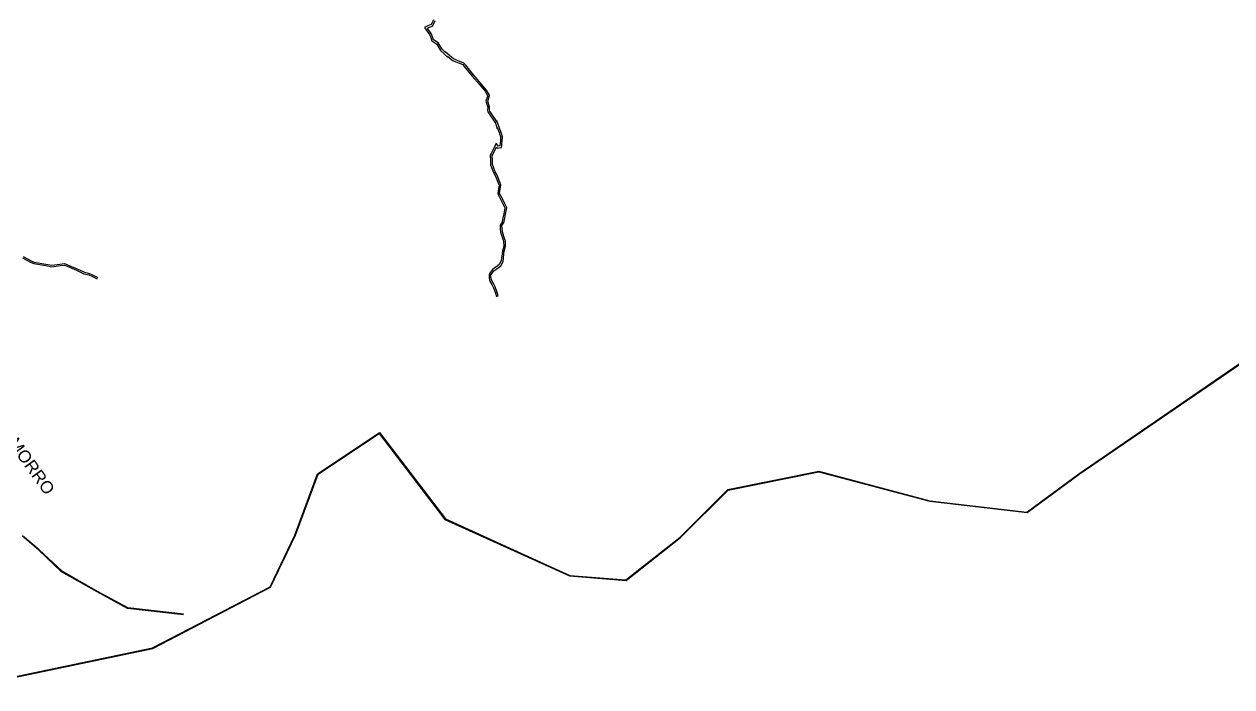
# Model space of a CAD drawing. Header units: millimetres. Extents: x 583 to 26013, y 350 to 21391.
# Drawn here: x 17091 to 21056, y 10531 to 12707 of the extents above; entities that cross this region are included whole.
import ezdxf

# ---------------------------------------------------------------- set-up
doc = ezdxf.new("R2010")
doc.units = ezdxf.units.MM
doc.layers.add('RIOS', color=140, linetype='Continuous')
doc.styles.add('EU', font='arial.ttf', dxfattribs={"height": 10})

msp = doc.modelspace()

# ---------------------------------------------------------------- linework, layer by layer
at = {"color": 0, "linetype": 'Continuous'}
msp.add_lwpolyline([(18434.47944, 12721.81574), (18427.06351, 12705.74584), (18416.71897, 12701.5111), (18405.20966, 12696.79954), (18413.38513, 12685.40943), (18421.95636, 12673.46792), (18426.78983, 12660.53029), (18429.24244, 12652.15474), (18445.78205, 12641.4609), (18458.27989, 12620.76875), (18468.79236, 12610.71541), (18481.39448, 12598.66369), (18481.11552, 12601.85542), (18496.81104, 12588.29695), (18531.17183, 12574.57462), (18536.01612, 12568.66231), (18562.03572, 12536.90615), (18586.88219, 12507.53467), (18604.00921, 12487.28849), (18612.20015, 12472.82301), (18612.1011, 12470.21165), (18606.8453, 12454.93471), (18613.07378, 12434.2363), (18612.34965, 12425.96484), (18613.51883, 12419.12878), (18638.76434, 12382.59646), (18643.69847, 12364.26614), (18644.44658, 12367.65558), (18650.20277, 12351.24337), (18651.8282, 12346.6089), (18654.55592, 12338.83157), (18655.42633, 12336.34983), (18654.39119, 12324.07603), (18653.60668, 12314.77394), (18653.19079, 12309.84273), (18653.00165, 12307.6), (18647.41092, 12306.95566), (18640.63468, 12316.69839), (18635.20795, 12303.88447), (18624.55285, 12282.87824), (18621.39226, 12276.71581), (18621.97585, 12260.42538), (18622.52044, 12245.22393), (18625.84921, 12236.04699), (18631.69254, 12219.93779), (18638.55543, 12208.55481), (18647.15453, 12186.0658), (18649.98557, 12178.66187), (18647.15912, 12160.30631), (18645.64523, 12150.4748), (18651.38962, 12139.37382), (18664.0813, 12114.84725), (18668.97263, 12103.67979), (18665.31449, 12083.95437), (18661.97033, 12067.19994), (18660.00839, 12057.37047), (18653.34756, 12047.16132), (18654.17001, 12035.86412), (18655.04144, 12023.89421), (18660.48519, 12007.97057), (18663.59429, 11998.30248), (18665.03566, 11993.82035), (18665.28913, 11978.56518), (18661.04651, 11962.39621), (18660.00089, 11953.4696), (18658.26461, 11938.64677), (18657.24682, 11929.95776), (18650.8763, 11917.71901), (18643.77971, 11912.16939), (18639.39595, 11908.74124), (18628.78869, 11901.92208), (18622.22554, 11893.10192), (18617.45989, 11885.31976), (18617.3589, 11874.50025), (18619.27623, 11865.28966), (18626.33629, 11852.81179), (18631.77048, 11841.68679), (18638.07508, 11824.30422), (18641.65487, 11813.34351), (18647.50097, 11815.25286), (18643.89037, 11826.30787), (18637.44025, 11844.09168), (18631.78057, 11855.67831), (18625.10153, 11867.48276), (18623.51482, 11875.10516), (18623.59373, 11883.5599), (18627.32523, 11889.65333), (18633.05505, 11897.35359), (18642.96066, 11903.72168), (18647.56821, 11907.32484), (18655.71561, 11913.6962), (18663.22363, 11928.12026), (18664.37285, 11937.93128), (18666.10912, 11952.75411), (18667.10458, 11961.25243), (18671.45233, 11977.82204), (18671.16966, 11994.83466), (18669.449, 12000.18526), (18666.32271, 12009.90683), (18661.11757, 12025.1325), (18660.30378, 12036.31066), (18659.63198, 12045.53851), (18665.80724, 12055.00342), (18668.00137, 12065.99615), (18671.35374, 12082.79172), (18675.36408, 12104.41631), (18669.63479, 12117.49692), (18656.85165, 12142.20024), (18652.02873, 12151.5205), (18653.23748, 12159.37034), (18656.31191, 12179.33636), (18652.89892, 12188.26227), (18644.10455, 12211.26198), (18637.26927, 12222.59915), (18631.63062, 12238.1441), (18628.63185, 12246.41126), (18628.12191, 12260.64556), (18627.59568, 12275.33483), (18630.03138, 12280.08389), (18640.78848, 12301.2912), (18641.95069, 12304.03549), (18644.4618, 12300.42506), (18658.70683, 12302.06682), (18659.31904, 12309.32589), (18659.73492, 12314.2571), (18660.51943, 12323.55919), (18661.66513, 12337.14386), (18660.35933, 12340.86698), (18657.63162, 12348.64431), (18656.00619, 12353.27878), (18643.09839, 12390.08181), (18642.60669, 12387.85406), (18619.35152, 12421.50619), (18618.54544, 12426.21923), (18619.30339, 12434.877), (18613.30568, 12454.80854), (18618.21223, 12469.07034), (18618.4119, 12474.33429), (18609.0768, 12490.82038), (18591.57751, 12511.50662), (18566.76222, 12540.84125), (18540.77322, 12572.56006), (18534.92451, 12579.69825), (18500.05037, 12593.62558), (18473.66957, 12616.41445), (18473.84636, 12614.39175), (18473.04292, 12615.16009), (18463.12142, 12624.64827), (18450.31276, 12645.85503), (18434.50195, 12656.07767), (18432.62915, 12662.47318), (18427.43056, 12676.38812), (18418.38134, 12688.99555), (18414.74726, 12694.05858), (18419.04892, 12695.81954), (18431.63341, 12700.97125), (18440.06352, 12719.2388)], dxfattribs=at)
at = {"color": 0}
for points in [[(17086.08159, 11939.4284), (17114.277, 11924.86955), (17122.64219, 11921.16211), (17161.021, 11914.17974), (17182.22128, 11910.82925), (17208.91841, 11914.3356), (17223.24203, 11916.28666), (17239.67481, 11909.22394), (17262.85478, 11899.26131), (17287.23522, 11887.54462), (17303.52555, 11883.63967), (17313.34872, 11879.14404), (17331.0842, 11871.02729)], [(17087.91227, 11944.11034), (17116.43888, 11929.38047), (17124.12339, 11925.97471), (17161.85885, 11919.10938), (17182.28734, 11915.88087), (17208.25544, 11919.29146), (17223.94181, 11921.42815), (17241.64915, 11913.81763), (17264.92575, 11903.81347), (17288.91986, 11892.28245), (17305.16404, 11888.38856), (17315.42945, 11883.69053), (17333.16492, 11875.57378)]]:
    msp.add_lwpolyline(points, dxfattribs=at)
at = {"layer": 'RIOS', "lineweight": 25, "flags": 128}
for points in [[(16910.44401, 10532.79742), (17512.58703, 10659.06985), (17898.43928, 10859.2637), (17979.91914, 11029.47993), (18054.47813, 11230.63125), (18257.34426, 11365.78292), (18473.85174, 11082.32539), (18882.07193, 10896.9127), (19066.84056, 10882.14043), (19244.61367, 11022.7709), (19401.11057, 11179.15639), (19699.61972, 11238.81734), (20064.3116, 11142.13349), (20383.15214, 11105.09081), (20553.58324, 11230.95704), (21080.19206, 11591.53146), (21422.3859, 11665.85809), (21905.70609, 11918.47779), (22493.2008, 12074.52208), (22835.0762, 12245.34961), (23259.06985, 12453.45672), (23616.88051, 12580.07926), (23878.09461, 12460.7571), (24079.06657, 12304.57445)], [(16910.92442, 10530.85467), (17513.26526, 10657.16858), (17899.95433, 10857.7966), (17981.76264, 11028.69897), (18056.12767, 11229.32699), (18256.89286, 11363.07901), (18472.56727, 11080.71216), (18881.56358, 10894.94696), (19067.46482, 10880.08414), (19245.9454, 11021.27425), (19402.09611, 11177.31381), (19699.5562, 11236.76509), (20063.93802, 11140.16344), (20383.70536, 11103.01308), (20554.74265, 11229.32699), (21080.99905, 11589.66011), (21423.07362, 11663.96083), (21906.43496, 11916.60204), (22493.91185, 12072.64159), (22835.9638, 12243.55735), (23259.84669, 12451.61009), (23616.78523, 12577.924), (23877.05149, 12459.03481), (24077.83932, 12302.99526)], [(17613.84241, 10767.63129), (17430.69004, 10788.4093), (17330.79267, 10842.4831), (17214.25293, 10909.0237), (17139.31912, 10979.74539), (17085.20984, 11025.4825)], [(17614.06786, 10769.61855), (17431.30095, 10790.35282), (17331.76467, 10844.23116), (17215.45199, 10910.64211), (17140.65204, 10981.23748), (17086.21878, 11027.24843)]]:
    msp.add_lwpolyline(points, dxfattribs=at)

# ---------------------------------------------------------------- texts
at = {"layer": 'RIOS', "lineweight": 25, "insert": (16781.04784, 11755.32683), "char_height": 40, "width": 859.0243865, "attachment_point": 1, "rotation": 305.74146273, "style": 'EU'}
msp.add_mtext('CÓRREGO PÉ DO MORRO ', dxfattribs=at)

doc.saveas('drawing.dxf')
